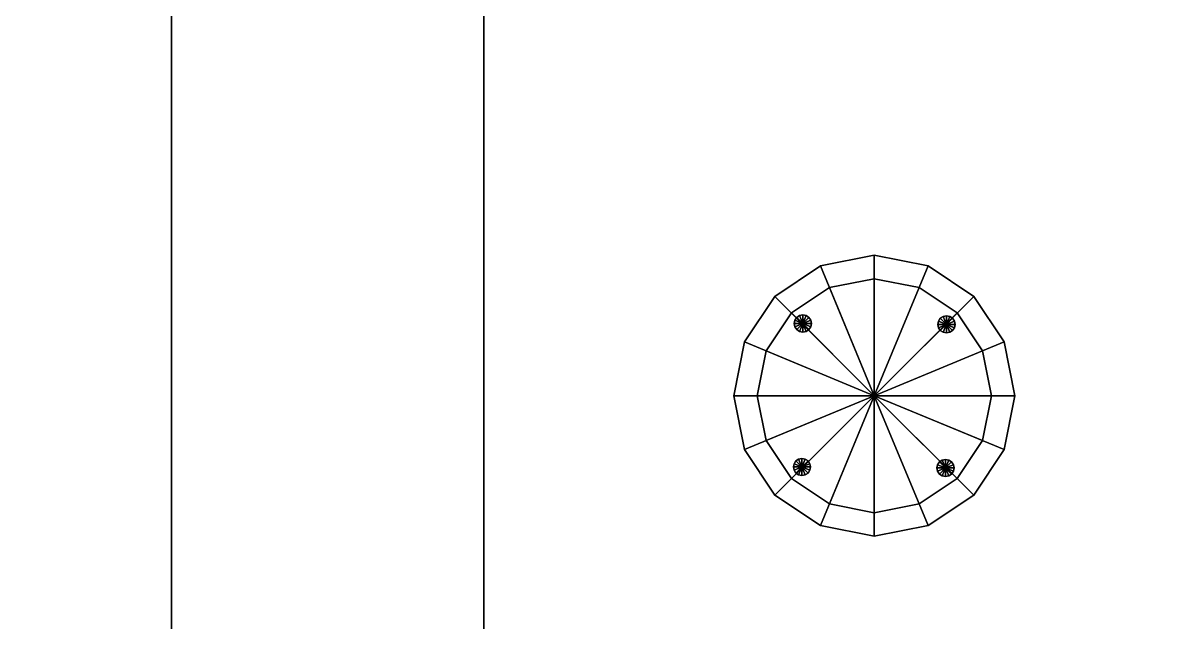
# Model space of a CAD drawing. Header units: millimetres. Extents: x -8000 to 18500, y -500 to 32500.
# Drawn here: x 4610 to 6080, y 8610 to 9378 of the extents above; entities that cross this region are included whole.
import ezdxf

# ---------------------------------------------------------------- set-up
doc = ezdxf.new("R2010")
doc.units = ezdxf.units.MM
for name, color, linetype in [('3D-COLUMNS', 7, 'Continuous'), ('3D-FINISH', 7, 'Continuous'), ('3D-FURNITURE', 7, 'Continuous'), ('3D-ROOF', 7, 'Continuous'), ('3D-SLABS', 7, 'Continuous')]:
    doc.layers.add(name, color=color, linetype=linetype)

msp = doc.modelspace()

# ---------------------------------------------------------------- linework, layer by layer
at = {"layer": '3D-COLUMNS', "color": 7}
for points in [[(4800, 0, 3600), (4800, 10000, 3600), (5200, 10000, 3600), (5200, 0, 3600)], [(4800, 0, 3600), (4800, 0, 3800), (4800, 10000, 3800), (4800, 10000, 3600)], [(4800, 0, 3800), (5200, 0, 3800), (5200, 10000, 3800), (4800, 10000, 3800)], [(5200, 0, 3600), (5200, 10000, 3600), (5200, 10000, 3800), (5200, 0, 3800)]]:
    msp.add_3dface(points, dxfattribs=at)
at = {"layer": '3D-FINISH', "color": 7}
for points in [[(200, 200, 590), (200, 9800, 590), (9800, 9800, 590), (9800, 200, 590)], [(200, 200, 600), (9800, 200, 600), (9800, 9800, 600), (200, 9800, 600)], [(200, 200, 3990), (200, 9800, 3990), (9800, 9800, 3990), (9800, 200, 3990)], [(200, 200, 4000), (9800, 200, 4000), (9800, 9800, 4000), (200, 9800, 4000)]]:
    msp.add_3dface(points, dxfattribs=at)
at = {"layer": '3D-FURNITURE', "color": 7}
for points in [[(5700, 9080, 1250), (5631.1, 9066.3, 1250), (5631.1, 9066.3, 1295), (5700, 9080, 1295)], [(5700, 8900, 1295), (5700, 9080, 1295), (5631.1, 9066.3, 1295), (5700, 8900, 1295)], [(5700, 8900, 1250), (5631.1, 9066.3, 1250), (5700, 9080, 1250), (5700, 8900, 1250)], [(5768.9, 9066.3, 1250), (5700, 9080, 1250), (5700, 9080, 1295), (5768.9, 9066.3, 1295)], [(5700, 8900, 1295), (5768.9, 9066.3, 1295), (5700, 9080, 1295), (5700, 8900, 1295)], [(5700, 8900, 1250), (5700, 9080, 1250), (5768.9, 9066.3, 1250), (5700, 8900, 1250)], [(5631.1, 9066.3, 1250), (5572.7, 9027.3, 1250), (5572.7, 9027.3, 1295), (5631.1, 9066.3, 1295)], [(5700, 8900, 1295), (5631.1, 9066.3, 1295), (5572.7, 9027.3, 1295), (5700, 8900, 1295)], [(5700, 8900, 1250), (5572.7, 9027.3, 1250), (5631.1, 9066.3, 1250), (5700, 8900, 1250)], [(5700, 8900, 1295), (5827.3, 9027.3, 1295), (5768.9, 9066.3, 1295), (5700, 8900, 1295)], [(5700, 8900, 1250), (5768.9, 9066.3, 1250), (5827.3, 9027.3, 1250), (5700, 8900, 1250)], [(5827.3, 9027.3, 1250), (5768.9, 9066.3, 1250), (5768.9, 9066.3, 1295), (5827.3, 9027.3, 1295)], [(5700, 9050, 860), (5642.6, 9038.6, 860), (5642.6, 9038.6, 875), (5700, 9050, 875)], [(5700, 8900, 875), (5700, 9050, 875), (5642.6, 9038.6, 875), (5700, 8900, 875)], [(5700, 8900, 860), (5642.6, 9038.6, 860), (5700, 9050, 860), (5700, 8900, 860)], [(5757.4, 9038.6, 860), (5700, 9050, 860), (5700, 9050, 875), (5757.4, 9038.6, 875)], [(5700, 8900, 875), (5757.4, 9038.6, 875), (5700, 9050, 875), (5700, 8900, 875)], [(5700, 8900, 860), (5700, 9050, 860), (5757.4, 9038.6, 860), (5700, 8900, 860)], [(5572.7, 9027.3, 1250), (5533.7, 8968.9, 1250), (5533.7, 8968.9, 1295), (5572.7, 9027.3, 1295)], [(5700, 8900, 1295), (5572.7, 9027.3, 1295), (5533.7, 8968.9, 1295), (5700, 8900, 1295)], [(5700, 8900, 1250), (5533.7, 8968.9, 1250), (5572.7, 9027.3, 1250), (5700, 8900, 1250)], [(5642.6, 9038.6, 860), (5593.9, 9006.1, 860), (5593.9, 9006.1, 875), (5642.6, 9038.6, 875)], [(5700, 8900, 875), (5642.6, 9038.6, 875), (5593.9, 9006.1, 875), (5700, 8900, 875)], [(5700, 8900, 860), (5593.9, 9006.1, 860), (5642.6, 9038.6, 860), (5700, 8900, 860)], [(5700, 8900, 875), (5806.1, 9006.1, 875), (5757.4, 9038.6, 875), (5700, 8900, 875)], [(5700, 8900, 860), (5757.4, 9038.6, 860), (5806.1, 9006.1, 860), (5700, 8900, 860)], [(5700, 8900, 1295), (5866.3, 8968.9, 1295), (5827.3, 9027.3, 1295), (5700, 8900, 1295)], [(5700, 8900, 1250), (5827.3, 9027.3, 1250), (5866.3, 8968.9, 1250), (5700, 8900, 1250)], [(5806.1, 9006.1, 860), (5757.4, 9038.6, 860), (5757.4, 9038.6, 875), (5806.1, 9006.1, 875)], [(5866.3, 8968.9, 1250), (5827.3, 9027.3, 1250), (5827.3, 9027.3, 1295), (5866.3, 8968.9, 1295)], [(5593.9, 9006.1, 860), (5561.4, 8957.4, 860), (5561.4, 8957.4, 875), (5593.9, 9006.1, 875)], [(5700, 8900, 875), (5593.9, 9006.1, 875), (5561.4, 8957.4, 875), (5700, 8900, 875)], [(5700, 8900, 860), (5561.4, 8957.4, 860), (5593.9, 9006.1, 860), (5700, 8900, 860)], [(5598.5, 8996.7, 600), (5597.6, 8992.5, 600), (5597.6, 8992.5, 1250), (5598.5, 8996.7, 1250)], [(5608.6, 8992.5, 1250), (5598.5, 8996.7, 1250), (5597.6, 8992.5, 1250), (5608.6, 8992.5, 1250)], [(5608.6, 8992.5, 600), (5597.6, 8992.5, 600), (5598.5, 8996.7, 600), (5608.6, 8992.5, 600)], [(5600.9, 9000.3, 600), (5598.5, 8996.7, 600), (5598.5, 8996.7, 1250), (5600.9, 9000.3, 1250)], [(5608.6, 8992.5, 1250), (5600.9, 9000.3, 1250), (5598.5, 8996.7, 1250), (5608.6, 8992.5, 1250)], [(5608.6, 8992.5, 600), (5598.5, 8996.7, 600), (5600.9, 9000.3, 600), (5608.6, 8992.5, 600)], [(5604.4, 9002.7, 600), (5600.9, 9000.3, 600), (5600.9, 9000.3, 1250), (5604.4, 9002.7, 1250)], [(5608.6, 8992.5, 1250), (5604.4, 9002.7, 1250), (5600.9, 9000.3, 1250), (5608.6, 8992.5, 1250)], [(5608.6, 8992.5, 600), (5600.9, 9000.3, 600), (5604.4, 9002.7, 600), (5608.6, 8992.5, 600)], [(5608.6, 9003.5, 600), (5604.4, 9002.7, 600), (5604.4, 9002.7, 1250), (5608.6, 9003.5, 1250)], [(5608.6, 8992.5, 1250), (5608.6, 9003.5, 1250), (5604.4, 9002.7, 1250), (5608.6, 8992.5, 1250)], [(5608.6, 8992.5, 600), (5604.4, 9002.7, 600), (5608.6, 9003.5, 600), (5608.6, 8992.5, 600)], [(5612.9, 9002.7, 600), (5608.6, 9003.5, 600), (5608.6, 9003.5, 1250), (5612.9, 9002.7, 1250)], [(5608.6, 8992.5, 1250), (5612.9, 9002.7, 1250), (5608.6, 9003.5, 1250), (5608.6, 8992.5, 1250)], [(5608.6, 8992.5, 600), (5608.6, 9003.5, 600), (5612.9, 9002.7, 600), (5608.6, 8992.5, 600)], [(5608.6, 8992.5, 1250), (5616.4, 9000.3, 1250), (5612.9, 9002.7, 1250), (5608.6, 8992.5, 1250)], [(5608.6, 8992.5, 600), (5612.9, 9002.7, 600), (5616.4, 9000.3, 600), (5608.6, 8992.5, 600)], [(5608.6, 8992.5, 1250), (5618.8, 8996.7, 1250), (5616.4, 9000.3, 1250), (5608.6, 8992.5, 1250)], [(5608.6, 8992.5, 600), (5616.4, 9000.3, 600), (5618.8, 8996.7, 600), (5608.6, 8992.5, 600)], [(5608.6, 8992.5, 1250), (5619.6, 8992.5, 1250), (5618.8, 8996.7, 1250), (5608.6, 8992.5, 1250)], [(5608.6, 8992.5, 600), (5618.8, 8996.7, 600), (5619.6, 8992.5, 600), (5608.6, 8992.5, 600)], [(5616.4, 9000.3, 600), (5612.9, 9002.7, 600), (5612.9, 9002.7, 1250), (5616.4, 9000.3, 1250)], [(5618.8, 8996.7, 600), (5616.4, 9000.3, 600), (5616.4, 9000.3, 1250), (5618.8, 8996.7, 1250)], [(5619.6, 8992.5, 600), (5618.8, 8996.7, 600), (5618.8, 8996.7, 1250), (5619.6, 8992.5, 1250)], [(5700, 8900, 875), (5838.6, 8957.4, 875), (5806.1, 9006.1, 875), (5700, 8900, 875)], [(5700, 8900, 860), (5806.1, 9006.1, 860), (5838.6, 8957.4, 860), (5700, 8900, 860)], [(5784.6, 8999.2, 600), (5782.3, 8995.6, 600), (5782.3, 8995.6, 1250), (5784.6, 8999.2, 1250)], [(5792.4, 8991.4, 1250), (5784.6, 8999.2, 1250), (5782.3, 8995.6, 1250), (5792.4, 8991.4, 1250)], [(5792.4, 8991.4, 600), (5782.3, 8995.6, 600), (5784.6, 8999.2, 600), (5792.4, 8991.4, 600)], [(5788.2, 9001.6, 600), (5784.6, 8999.2, 600), (5784.6, 8999.2, 1250), (5788.2, 9001.6, 1250)], [(5792.4, 8991.4, 1250), (5788.2, 9001.6, 1250), (5784.6, 8999.2, 1250), (5792.4, 8991.4, 1250)], [(5792.4, 8991.4, 600), (5784.6, 8999.2, 600), (5788.2, 9001.6, 600), (5792.4, 8991.4, 600)], [(5792.4, 9002.4, 600), (5788.2, 9001.6, 600), (5788.2, 9001.6, 1250), (5792.4, 9002.4, 1250)], [(5792.4, 8991.4, 1250), (5792.4, 9002.4, 1250), (5788.2, 9001.6, 1250), (5792.4, 8991.4, 1250)], [(5792.4, 8991.4, 600), (5788.2, 9001.6, 600), (5792.4, 9002.4, 600), (5792.4, 8991.4, 600)], [(5796.6, 9001.6, 600), (5792.4, 9002.4, 600), (5792.4, 9002.4, 1250), (5796.6, 9001.6, 1250)], [(5792.4, 8991.4, 1250), (5796.6, 9001.6, 1250), (5792.4, 9002.4, 1250), (5792.4, 8991.4, 1250)], [(5792.4, 8991.4, 600), (5792.4, 9002.4, 600), (5796.6, 9001.6, 600), (5792.4, 8991.4, 600)], [(5792.4, 8991.4, 1250), (5800.2, 8999.2, 1250), (5796.6, 9001.6, 1250), (5792.4, 8991.4, 1250)], [(5792.4, 8991.4, 600), (5796.6, 9001.6, 600), (5800.2, 8999.2, 600), (5792.4, 8991.4, 600)], [(5792.4, 8991.4, 1250), (5802.6, 8995.6, 1250), (5800.2, 8999.2, 1250), (5792.4, 8991.4, 1250)], [(5792.4, 8991.4, 600), (5800.2, 8999.2, 600), (5802.6, 8995.6, 600), (5792.4, 8991.4, 600)], [(5800.2, 8999.2, 600), (5796.6, 9001.6, 600), (5796.6, 9001.6, 1250), (5800.2, 8999.2, 1250)], [(5802.6, 8995.6, 600), (5800.2, 8999.2, 600), (5800.2, 8999.2, 1250), (5802.6, 8995.6, 1250)], [(5838.6, 8957.4, 860), (5806.1, 9006.1, 860), (5806.1, 9006.1, 875), (5838.6, 8957.4, 875)], [(5597.6, 8992.5, 600), (5598.5, 8988.3, 600), (5598.5, 8988.3, 1250), (5597.6, 8992.5, 1250)], [(5608.6, 8992.5, 1250), (5597.6, 8992.5, 1250), (5598.5, 8988.3, 1250), (5608.6, 8992.5, 1250)], [(5608.6, 8992.5, 600), (5598.5, 8988.3, 600), (5597.6, 8992.5, 600), (5608.6, 8992.5, 600)], [(5608.6, 8992.5, 1250), (5598.5, 8988.3, 1250), (5600.9, 8984.7, 1250), (5608.6, 8992.5, 1250)], [(5608.6, 8992.5, 600), (5600.9, 8984.7, 600), (5598.5, 8988.3, 600), (5608.6, 8992.5, 600)], [(5598.5, 8988.3, 600), (5600.9, 8984.7, 600), (5600.9, 8984.7, 1250), (5598.5, 8988.3, 1250)], [(5608.6, 8992.5, 1250), (5600.9, 8984.7, 1250), (5604.4, 8982.3, 1250), (5608.6, 8992.5, 1250)], [(5608.6, 8992.5, 600), (5604.4, 8982.3, 600), (5600.9, 8984.7, 600), (5608.6, 8992.5, 600)], [(5600.9, 8984.7, 600), (5604.4, 8982.3, 600), (5604.4, 8982.3, 1250), (5600.9, 8984.7, 1250)], [(5608.6, 8992.5, 1250), (5604.4, 8982.3, 1250), (5608.6, 8981.5, 1250), (5608.6, 8992.5, 1250)], [(5608.6, 8992.5, 600), (5608.6, 8981.5, 600), (5604.4, 8982.3, 600), (5608.6, 8992.5, 600)], [(5604.4, 8982.3, 600), (5608.6, 8981.5, 600), (5608.6, 8981.5, 1250), (5604.4, 8982.3, 1250)], [(5608.6, 8992.5, 1250), (5608.6, 8981.5, 1250), (5612.9, 8982.3, 1250), (5608.6, 8992.5, 1250)], [(5608.6, 8992.5, 600), (5612.9, 8982.3, 600), (5608.6, 8981.5, 600), (5608.6, 8992.5, 600)], [(5608.6, 8992.5, 1250), (5612.9, 8982.3, 1250), (5616.4, 8984.7, 1250), (5608.6, 8992.5, 1250)], [(5608.6, 8992.5, 600), (5616.4, 8984.7, 600), (5612.9, 8982.3, 600), (5608.6, 8992.5, 600)], [(5608.6, 8992.5, 1250), (5616.4, 8984.7, 1250), (5618.8, 8988.3, 1250), (5608.6, 8992.5, 1250)], [(5608.6, 8992.5, 600), (5618.8, 8988.3, 600), (5616.4, 8984.7, 600), (5608.6, 8992.5, 600)], [(5608.6, 8992.5, 1250), (5618.8, 8988.3, 1250), (5619.6, 8992.5, 1250), (5608.6, 8992.5, 1250)], [(5608.6, 8992.5, 600), (5619.6, 8992.5, 600), (5618.8, 8988.3, 600), (5608.6, 8992.5, 600)], [(5608.6, 8981.5, 600), (5612.9, 8982.3, 600), (5612.9, 8982.3, 1250), (5608.6, 8981.5, 1250)], [(5612.9, 8982.3, 600), (5616.4, 8984.7, 600), (5616.4, 8984.7, 1250), (5612.9, 8982.3, 1250)], [(5616.4, 8984.7, 600), (5618.8, 8988.3, 600), (5618.8, 8988.3, 1250), (5616.4, 8984.7, 1250)], [(5618.8, 8988.3, 600), (5619.6, 8992.5, 600), (5619.6, 8992.5, 1250), (5618.8, 8988.3, 1250)], [(5782.3, 8995.6, 600), (5781.4, 8991.4, 600), (5781.4, 8991.4, 1250), (5782.3, 8995.6, 1250)], [(5792.4, 8991.4, 1250), (5782.3, 8995.6, 1250), (5781.4, 8991.4, 1250), (5792.4, 8991.4, 1250)], [(5792.4, 8991.4, 600), (5781.4, 8991.4, 600), (5782.3, 8995.6, 600), (5792.4, 8991.4, 600)], [(5781.4, 8991.4, 600), (5782.3, 8987.2, 600), (5782.3, 8987.2, 1250), (5781.4, 8991.4, 1250)], [(5792.4, 8991.4, 1250), (5781.4, 8991.4, 1250), (5782.3, 8987.2, 1250), (5792.4, 8991.4, 1250)], [(5792.4, 8991.4, 600), (5782.3, 8987.2, 600), (5781.4, 8991.4, 600), (5792.4, 8991.4, 600)], [(5792.4, 8991.4, 1250), (5782.3, 8987.2, 1250), (5784.6, 8983.6, 1250), (5792.4, 8991.4, 1250)], [(5792.4, 8991.4, 600), (5784.6, 8983.6, 600), (5782.3, 8987.2, 600), (5792.4, 8991.4, 600)], [(5782.3, 8987.2, 600), (5784.6, 8983.6, 600), (5784.6, 8983.6, 1250), (5782.3, 8987.2, 1250)], [(5792.4, 8991.4, 1250), (5784.6, 8983.6, 1250), (5788.2, 8981.3, 1250), (5792.4, 8991.4, 1250)], [(5792.4, 8991.4, 600), (5788.2, 8981.3, 600), (5784.6, 8983.6, 600), (5792.4, 8991.4, 600)], [(5784.6, 8983.6, 600), (5788.2, 8981.3, 600), (5788.2, 8981.3, 1250), (5784.6, 8983.6, 1250)], [(5792.4, 8991.4, 1250), (5788.2, 8981.3, 1250), (5792.4, 8980.4, 1250), (5792.4, 8991.4, 1250)], [(5792.4, 8991.4, 600), (5792.4, 8980.4, 600), (5788.2, 8981.3, 600), (5792.4, 8991.4, 600)], [(5792.4, 8991.4, 1250), (5803.4, 8991.4, 1250), (5802.6, 8995.6, 1250), (5792.4, 8991.4, 1250)], [(5792.4, 8991.4, 600), (5802.6, 8995.6, 600), (5803.4, 8991.4, 600), (5792.4, 8991.4, 600)], [(5792.4, 8991.4, 1250), (5792.4, 8980.4, 1250), (5796.6, 8981.3, 1250), (5792.4, 8991.4, 1250)], [(5792.4, 8991.4, 600), (5796.6, 8981.3, 600), (5792.4, 8980.4, 600), (5792.4, 8991.4, 600)], [(5792.4, 8991.4, 1250), (5796.6, 8981.3, 1250), (5800.2, 8983.6, 1250), (5792.4, 8991.4, 1250)], [(5792.4, 8991.4, 600), (5800.2, 8983.6, 600), (5796.6, 8981.3, 600), (5792.4, 8991.4, 600)], [(5792.4, 8991.4, 1250), (5800.2, 8983.6, 1250), (5802.6, 8987.2, 1250), (5792.4, 8991.4, 1250)], [(5792.4, 8991.4, 600), (5802.6, 8987.2, 600), (5800.2, 8983.6, 600), (5792.4, 8991.4, 600)], [(5792.4, 8991.4, 1250), (5802.6, 8987.2, 1250), (5803.4, 8991.4, 1250), (5792.4, 8991.4, 1250)], [(5792.4, 8991.4, 600), (5803.4, 8991.4, 600), (5802.6, 8987.2, 600), (5792.4, 8991.4, 600)], [(5796.6, 8981.3, 600), (5800.2, 8983.6, 600), (5800.2, 8983.6, 1250), (5796.6, 8981.3, 1250)], [(5800.2, 8983.6, 600), (5802.6, 8987.2, 600), (5802.6, 8987.2, 1250), (5800.2, 8983.6, 1250)], [(5803.4, 8991.4, 600), (5802.6, 8995.6, 600), (5802.6, 8995.6, 1250), (5803.4, 8991.4, 1250)], [(5802.6, 8987.2, 600), (5803.4, 8991.4, 600), (5803.4, 8991.4, 1250), (5802.6, 8987.2, 1250)], [(5533.7, 8968.9, 1250), (5520, 8900, 1250), (5520, 8900, 1295), (5533.7, 8968.9, 1295)], [(5700, 8900, 1295), (5533.7, 8968.9, 1295), (5520, 8900, 1295), (5700, 8900, 1295)], [(5700, 8900, 1250), (5520, 8900, 1250), (5533.7, 8968.9, 1250), (5700, 8900, 1250)], [(5700, 8900, 1295), (5880, 8900, 1295), (5866.3, 8968.9, 1295), (5700, 8900, 1295)], [(5700, 8900, 1250), (5866.3, 8968.9, 1250), (5880, 8900, 1250), (5700, 8900, 1250)], [(5788.2, 8981.3, 600), (5792.4, 8980.4, 600), (5792.4, 8980.4, 1250), (5788.2, 8981.3, 1250)], [(5792.4, 8980.4, 600), (5796.6, 8981.3, 600), (5796.6, 8981.3, 1250), (5792.4, 8980.4, 1250)], [(5880, 8900, 1250), (5866.3, 8968.9, 1250), (5866.3, 8968.9, 1295), (5880, 8900, 1295)], [(5561.4, 8957.4, 860), (5550, 8900, 860), (5550, 8900, 875), (5561.4, 8957.4, 875)], [(5700, 8900, 875), (5561.4, 8957.4, 875), (5550, 8900, 875), (5700, 8900, 875)], [(5700, 8900, 860), (5550, 8900, 860), (5561.4, 8957.4, 860), (5700, 8900, 860)], [(5700, 8900, 875), (5850, 8900, 875), (5838.6, 8957.4, 875), (5700, 8900, 875)], [(5700, 8900, 860), (5838.6, 8957.4, 860), (5850, 8900, 860), (5700, 8900, 860)], [(5850, 8900, 860), (5838.6, 8957.4, 860), (5838.6, 8957.4, 875), (5850, 8900, 875)], [(5520, 8900, 1250), (5533.7, 8831.1, 1250), (5533.7, 8831.1, 1295), (5520, 8900, 1295)], [(5700, 8900, 1295), (5520, 8900, 1295), (5533.7, 8831.1, 1295), (5700, 8900, 1295)], [(5700, 8900, 1250), (5533.7, 8831.1, 1250), (5520, 8900, 1250), (5700, 8900, 1250)], [(5700, 8900, 1295), (5533.7, 8831.1, 1295), (5572.7, 8772.7, 1295), (5700, 8900, 1295)], [(5700, 8900, 1250), (5572.7, 8772.7, 1250), (5533.7, 8831.1, 1250), (5700, 8900, 1250)], [(5550, 8900, 860), (5561.4, 8842.6, 860), (5561.4, 8842.6, 875), (5550, 8900, 875)], [(5700, 8900, 875), (5550, 8900, 875), (5561.4, 8842.6, 875), (5700, 8900, 875)], [(5700, 8900, 860), (5561.4, 8842.6, 860), (5550, 8900, 860), (5700, 8900, 860)], [(5700, 8900, 875), (5561.4, 8842.6, 875), (5593.9, 8793.9, 875), (5700, 8900, 875)], [(5700, 8900, 860), (5593.9, 8793.9, 860), (5561.4, 8842.6, 860), (5700, 8900, 860)], [(5700, 8900, 1295), (5572.7, 8772.7, 1295), (5631.1, 8733.7, 1295), (5700, 8900, 1295)], [(5700, 8900, 1250), (5631.1, 8733.7, 1250), (5572.7, 8772.7, 1250), (5700, 8900, 1250)], [(5700, 8900, 875), (5593.9, 8793.9, 875), (5642.6, 8761.4, 875), (5700, 8900, 875)], [(5700, 8900, 860), (5642.6, 8761.4, 860), (5593.9, 8793.9, 860), (5700, 8900, 860)], [(5700, 8900, 1295), (5631.1, 8733.7, 1295), (5700, 8720, 1295), (5700, 8900, 1295)], [(5700, 8900, 1250), (5700, 8720, 1250), (5631.1, 8733.7, 1250), (5700, 8900, 1250)], [(5700, 8900, 875), (5642.6, 8761.4, 875), (5700, 8750, 875), (5700, 8900, 875)], [(5700, 8900, 860), (5700, 8750, 860), (5642.6, 8761.4, 860), (5700, 8900, 860)], [(5700, 8900, 875), (5700, 8750, 875), (5757.4, 8761.4, 875), (5700, 8900, 875)], [(5700, 8900, 860), (5757.4, 8761.4, 860), (5700, 8750, 860), (5700, 8900, 860)], [(5700, 8900, 875), (5757.4, 8761.4, 875), (5806.1, 8793.9, 875), (5700, 8900, 875)], [(5700, 8900, 860), (5806.1, 8793.9, 860), (5757.4, 8761.4, 860), (5700, 8900, 860)], [(5700, 8900, 875), (5806.1, 8793.9, 875), (5838.6, 8842.6, 875), (5700, 8900, 875)], [(5700, 8900, 860), (5838.6, 8842.6, 860), (5806.1, 8793.9, 860), (5700, 8900, 860)], [(5700, 8900, 875), (5838.6, 8842.6, 875), (5850, 8900, 875), (5700, 8900, 875)], [(5700, 8900, 860), (5850, 8900, 860), (5838.6, 8842.6, 860), (5700, 8900, 860)], [(5700, 8900, 1295), (5700, 8720, 1295), (5768.9, 8733.7, 1295), (5700, 8900, 1295)], [(5700, 8900, 1250), (5768.9, 8733.7, 1250), (5700, 8720, 1250), (5700, 8900, 1250)], [(5700, 8900, 1295), (5768.9, 8733.7, 1295), (5827.3, 8772.7, 1295), (5700, 8900, 1295)], [(5700, 8900, 1250), (5827.3, 8772.7, 1250), (5768.9, 8733.7, 1250), (5700, 8900, 1250)], [(5700, 8900, 1295), (5827.3, 8772.7, 1295), (5866.3, 8831.1, 1295), (5700, 8900, 1295)], [(5700, 8900, 1250), (5866.3, 8831.1, 1250), (5827.3, 8772.7, 1250), (5700, 8900, 1250)], [(5700, 8900, 1295), (5866.3, 8831.1, 1295), (5880, 8900, 1295), (5700, 8900, 1295)], [(5700, 8900, 1250), (5880, 8900, 1250), (5866.3, 8831.1, 1250), (5700, 8900, 1250)], [(5838.6, 8842.6, 860), (5850, 8900, 860), (5850, 8900, 875), (5838.6, 8842.6, 875)], [(5866.3, 8831.1, 1250), (5880, 8900, 1250), (5880, 8900, 1295), (5866.3, 8831.1, 1295)], [(5561.4, 8842.6, 860), (5593.9, 8793.9, 860), (5593.9, 8793.9, 875), (5561.4, 8842.6, 875)], [(5806.1, 8793.9, 860), (5838.6, 8842.6, 860), (5838.6, 8842.6, 875), (5806.1, 8793.9, 875)], [(5533.7, 8831.1, 1250), (5572.7, 8772.7, 1250), (5572.7, 8772.7, 1295), (5533.7, 8831.1, 1295)], [(5827.3, 8772.7, 1250), (5866.3, 8831.1, 1250), (5866.3, 8831.1, 1295), (5827.3, 8772.7, 1295)], [(5597.3, 8812.9, 600), (5596.4, 8808.7, 600), (5596.4, 8808.7, 1250), (5597.3, 8812.9, 1250)], [(5607.4, 8808.7, 1250), (5597.3, 8812.9, 1250), (5596.4, 8808.7, 1250), (5607.4, 8808.7, 1250)], [(5607.4, 8808.7, 600), (5596.4, 8808.7, 600), (5597.3, 8812.9, 600), (5607.4, 8808.7, 600)], [(5596.4, 8808.7, 600), (5597.3, 8804.5, 600), (5597.3, 8804.5, 1250), (5596.4, 8808.7, 1250)], [(5607.4, 8808.7, 1250), (5596.4, 8808.7, 1250), (5597.3, 8804.5, 1250), (5607.4, 8808.7, 1250)], [(5607.4, 8808.7, 600), (5597.3, 8804.5, 600), (5596.4, 8808.7, 600), (5607.4, 8808.7, 600)], [(5599.7, 8816.5, 600), (5597.3, 8812.9, 600), (5597.3, 8812.9, 1250), (5599.7, 8816.5, 1250)], [(5607.4, 8808.7, 1250), (5599.7, 8816.5, 1250), (5597.3, 8812.9, 1250), (5607.4, 8808.7, 1250)], [(5607.4, 8808.7, 600), (5597.3, 8812.9, 600), (5599.7, 8816.5, 600), (5607.4, 8808.7, 600)], [(5607.4, 8808.7, 1250), (5597.3, 8804.5, 1250), (5599.7, 8800.9, 1250), (5607.4, 8808.7, 1250)], [(5607.4, 8808.7, 600), (5599.7, 8800.9, 600), (5597.3, 8804.5, 600), (5607.4, 8808.7, 600)], [(5603.2, 8818.9, 600), (5599.7, 8816.5, 600), (5599.7, 8816.5, 1250), (5603.2, 8818.9, 1250)], [(5607.4, 8808.7, 1250), (5603.2, 8818.9, 1250), (5599.7, 8816.5, 1250), (5607.4, 8808.7, 1250)], [(5607.4, 8808.7, 600), (5599.7, 8816.5, 600), (5603.2, 8818.9, 600), (5607.4, 8808.7, 600)], [(5607.4, 8808.7, 1250), (5599.7, 8800.9, 1250), (5603.2, 8798.6, 1250), (5607.4, 8808.7, 1250)], [(5607.4, 8808.7, 600), (5603.2, 8798.6, 600), (5599.7, 8800.9, 600), (5607.4, 8808.7, 600)], [(5607.4, 8819.7, 600), (5603.2, 8818.9, 600), (5603.2, 8818.9, 1250), (5607.4, 8819.7, 1250)], [(5607.4, 8808.7, 1250), (5607.4, 8819.7, 1250), (5603.2, 8818.9, 1250), (5607.4, 8808.7, 1250)], [(5607.4, 8808.7, 600), (5603.2, 8818.9, 600), (5607.4, 8819.7, 600), (5607.4, 8808.7, 600)], [(5607.4, 8808.7, 1250), (5603.2, 8798.6, 1250), (5607.4, 8797.7, 1250), (5607.4, 8808.7, 1250)], [(5607.4, 8808.7, 600), (5607.4, 8797.7, 600), (5603.2, 8798.6, 600), (5607.4, 8808.7, 600)], [(5611.6, 8818.9, 600), (5607.4, 8819.7, 600), (5607.4, 8819.7, 1250), (5611.6, 8818.9, 1250)], [(5607.4, 8808.7, 1250), (5611.6, 8818.9, 1250), (5607.4, 8819.7, 1250), (5607.4, 8808.7, 1250)], [(5607.4, 8808.7, 600), (5607.4, 8819.7, 600), (5611.6, 8818.9, 600), (5607.4, 8808.7, 600)], [(5607.4, 8808.7, 1250), (5615.2, 8816.5, 1250), (5611.6, 8818.9, 1250), (5607.4, 8808.7, 1250)], [(5607.4, 8808.7, 600), (5611.6, 8818.9, 600), (5615.2, 8816.5, 600), (5607.4, 8808.7, 600)], [(5607.4, 8808.7, 1250), (5617.6, 8812.9, 1250), (5615.2, 8816.5, 1250), (5607.4, 8808.7, 1250)], [(5607.4, 8808.7, 600), (5615.2, 8816.5, 600), (5617.6, 8812.9, 600), (5607.4, 8808.7, 600)], [(5607.4, 8808.7, 1250), (5618.4, 8808.7, 1250), (5617.6, 8812.9, 1250), (5607.4, 8808.7, 1250)], [(5607.4, 8808.7, 600), (5617.6, 8812.9, 600), (5618.4, 8808.7, 600), (5607.4, 8808.7, 600)], [(5607.4, 8808.7, 1250), (5607.4, 8797.7, 1250), (5611.6, 8798.6, 1250), (5607.4, 8808.7, 1250)], [(5607.4, 8808.7, 600), (5611.6, 8798.6, 600), (5607.4, 8797.7, 600), (5607.4, 8808.7, 600)], [(5607.4, 8808.7, 1250), (5611.6, 8798.6, 1250), (5615.2, 8800.9, 1250), (5607.4, 8808.7, 1250)], [(5607.4, 8808.7, 600), (5615.2, 8800.9, 600), (5611.6, 8798.6, 600), (5607.4, 8808.7, 600)], [(5607.4, 8808.7, 1250), (5615.2, 8800.9, 1250), (5617.6, 8804.5, 1250), (5607.4, 8808.7, 1250)], [(5607.4, 8808.7, 600), (5617.6, 8804.5, 600), (5615.2, 8800.9, 600), (5607.4, 8808.7, 600)], [(5607.4, 8808.7, 1250), (5617.6, 8804.5, 1250), (5618.4, 8808.7, 1250), (5607.4, 8808.7, 1250)], [(5607.4, 8808.7, 600), (5618.4, 8808.7, 600), (5617.6, 8804.5, 600), (5607.4, 8808.7, 600)], [(5615.2, 8816.5, 600), (5611.6, 8818.9, 600), (5611.6, 8818.9, 1250), (5615.2, 8816.5, 1250)], [(5617.6, 8812.9, 600), (5615.2, 8816.5, 600), (5615.2, 8816.5, 1250), (5617.6, 8812.9, 1250)], [(5618.4, 8808.7, 600), (5617.6, 8812.9, 600), (5617.6, 8812.9, 1250), (5618.4, 8808.7, 1250)], [(5617.6, 8804.5, 600), (5618.4, 8808.7, 600), (5618.4, 8808.7, 1250), (5617.6, 8804.5, 1250)], [(5781, 8811.6, 600), (5780.2, 8807.4, 600), (5780.2, 8807.4, 1250), (5781, 8811.6, 1250)], [(5791.2, 8807.4, 1250), (5781, 8811.6, 1250), (5780.2, 8807.4, 1250), (5791.2, 8807.4, 1250)], [(5791.2, 8807.4, 600), (5780.2, 8807.4, 600), (5781, 8811.6, 600), (5791.2, 8807.4, 600)], [(5780.2, 8807.4, 600), (5781, 8803.2, 600), (5781, 8803.2, 1250), (5780.2, 8807.4, 1250)], [(5791.2, 8807.4, 1250), (5780.2, 8807.4, 1250), (5781, 8803.2, 1250), (5791.2, 8807.4, 1250)], [(5791.2, 8807.4, 600), (5781, 8803.2, 600), (5780.2, 8807.4, 600), (5791.2, 8807.4, 600)], [(5783.4, 8815.1, 600), (5781, 8811.6, 600), (5781, 8811.6, 1250), (5783.4, 8815.1, 1250)], [(5791.2, 8807.4, 1250), (5783.4, 8815.1, 1250), (5781, 8811.6, 1250), (5791.2, 8807.4, 1250)], [(5791.2, 8807.4, 600), (5781, 8811.6, 600), (5783.4, 8815.1, 600), (5791.2, 8807.4, 600)], [(5791.2, 8807.4, 1250), (5781, 8803.2, 1250), (5783.4, 8799.6, 1250), (5791.2, 8807.4, 1250)], [(5791.2, 8807.4, 600), (5783.4, 8799.6, 600), (5781, 8803.2, 600), (5791.2, 8807.4, 600)], [(5787, 8817.5, 600), (5783.4, 8815.1, 600), (5783.4, 8815.1, 1250), (5787, 8817.5, 1250)], [(5791.2, 8807.4, 1250), (5787, 8817.5, 1250), (5783.4, 8815.1, 1250), (5791.2, 8807.4, 1250)], [(5791.2, 8807.4, 600), (5783.4, 8815.1, 600), (5787, 8817.5, 600), (5791.2, 8807.4, 600)], [(5791.2, 8807.4, 1250), (5783.4, 8799.6, 1250), (5787, 8797.2, 1250), (5791.2, 8807.4, 1250)], [(5791.2, 8807.4, 600), (5787, 8797.2, 600), (5783.4, 8799.6, 600), (5791.2, 8807.4, 600)], [(5791.2, 8818.4, 600), (5787, 8817.5, 600), (5787, 8817.5, 1250), (5791.2, 8818.4, 1250)], [(5791.2, 8807.4, 1250), (5791.2, 8818.4, 1250), (5787, 8817.5, 1250), (5791.2, 8807.4, 1250)], [(5791.2, 8807.4, 600), (5787, 8817.5, 600), (5791.2, 8818.4, 600), (5791.2, 8807.4, 600)], [(5791.2, 8807.4, 1250), (5787, 8797.2, 1250), (5791.2, 8796.4, 1250), (5791.2, 8807.4, 1250)], [(5791.2, 8807.4, 600), (5791.2, 8796.4, 600), (5787, 8797.2, 600), (5791.2, 8807.4, 600)], [(5795.4, 8817.5, 600), (5791.2, 8818.4, 600), (5791.2, 8818.4, 1250), (5795.4, 8817.5, 1250)], [(5791.2, 8807.4, 1250), (5795.4, 8817.5, 1250), (5791.2, 8818.4, 1250), (5791.2, 8807.4, 1250)], [(5791.2, 8807.4, 600), (5791.2, 8818.4, 600), (5795.4, 8817.5, 600), (5791.2, 8807.4, 600)], [(5791.2, 8807.4, 1250), (5799, 8815.1, 1250), (5795.4, 8817.5, 1250), (5791.2, 8807.4, 1250)], [(5791.2, 8807.4, 600), (5795.4, 8817.5, 600), (5799, 8815.1, 600), (5791.2, 8807.4, 600)], [(5791.2, 8807.4, 1250), (5801.4, 8811.6, 1250), (5799, 8815.1, 1250), (5791.2, 8807.4, 1250)], [(5791.2, 8807.4, 600), (5799, 8815.1, 600), (5801.4, 8811.6, 600), (5791.2, 8807.4, 600)], [(5791.2, 8807.4, 1250), (5802.2, 8807.4, 1250), (5801.4, 8811.6, 1250), (5791.2, 8807.4, 1250)], [(5791.2, 8807.4, 600), (5801.4, 8811.6, 600), (5802.2, 8807.4, 600), (5791.2, 8807.4, 600)], [(5791.2, 8807.4, 1250), (5791.2, 8796.4, 1250), (5795.4, 8797.2, 1250), (5791.2, 8807.4, 1250)], [(5791.2, 8807.4, 600), (5795.4, 8797.2, 600), (5791.2, 8796.4, 600), (5791.2, 8807.4, 600)], [(5791.2, 8807.4, 1250), (5795.4, 8797.2, 1250), (5799, 8799.6, 1250), (5791.2, 8807.4, 1250)], [(5791.2, 8807.4, 600), (5799, 8799.6, 600), (5795.4, 8797.2, 600), (5791.2, 8807.4, 600)], [(5791.2, 8807.4, 1250), (5799, 8799.6, 1250), (5801.4, 8803.2, 1250), (5791.2, 8807.4, 1250)], [(5791.2, 8807.4, 600), (5801.4, 8803.2, 600), (5799, 8799.6, 600), (5791.2, 8807.4, 600)], [(5791.2, 8807.4, 1250), (5801.4, 8803.2, 1250), (5802.2, 8807.4, 1250), (5791.2, 8807.4, 1250)], [(5791.2, 8807.4, 600), (5802.2, 8807.4, 600), (5801.4, 8803.2, 600), (5791.2, 8807.4, 600)], [(5799, 8815.1, 600), (5795.4, 8817.5, 600), (5795.4, 8817.5, 1250), (5799, 8815.1, 1250)], [(5801.4, 8811.6, 600), (5799, 8815.1, 600), (5799, 8815.1, 1250), (5801.4, 8811.6, 1250)], [(5802.2, 8807.4, 600), (5801.4, 8811.6, 600), (5801.4, 8811.6, 1250), (5802.2, 8807.4, 1250)], [(5801.4, 8803.2, 600), (5802.2, 8807.4, 600), (5802.2, 8807.4, 1250), (5801.4, 8803.2, 1250)], [(5593.9, 8793.9, 860), (5642.6, 8761.4, 860), (5642.6, 8761.4, 875), (5593.9, 8793.9, 875)], [(5597.3, 8804.5, 600), (5599.7, 8800.9, 600), (5599.7, 8800.9, 1250), (5597.3, 8804.5, 1250)], [(5599.7, 8800.9, 600), (5603.2, 8798.6, 600), (5603.2, 8798.6, 1250), (5599.7, 8800.9, 1250)], [(5603.2, 8798.6, 600), (5607.4, 8797.7, 600), (5607.4, 8797.7, 1250), (5603.2, 8798.6, 1250)], [(5607.4, 8797.7, 600), (5611.6, 8798.6, 600), (5611.6, 8798.6, 1250), (5607.4, 8797.7, 1250)], [(5611.6, 8798.6, 600), (5615.2, 8800.9, 600), (5615.2, 8800.9, 1250), (5611.6, 8798.6, 1250)], [(5615.2, 8800.9, 600), (5617.6, 8804.5, 600), (5617.6, 8804.5, 1250), (5615.2, 8800.9, 1250)], [(5757.4, 8761.4, 860), (5806.1, 8793.9, 860), (5806.1, 8793.9, 875), (5757.4, 8761.4, 875)], [(5781, 8803.2, 600), (5783.4, 8799.6, 600), (5783.4, 8799.6, 1250), (5781, 8803.2, 1250)], [(5783.4, 8799.6, 600), (5787, 8797.2, 600), (5787, 8797.2, 1250), (5783.4, 8799.6, 1250)], [(5787, 8797.2, 600), (5791.2, 8796.4, 600), (5791.2, 8796.4, 1250), (5787, 8797.2, 1250)], [(5791.2, 8796.4, 600), (5795.4, 8797.2, 600), (5795.4, 8797.2, 1250), (5791.2, 8796.4, 1250)], [(5795.4, 8797.2, 600), (5799, 8799.6, 600), (5799, 8799.6, 1250), (5795.4, 8797.2, 1250)], [(5799, 8799.6, 600), (5801.4, 8803.2, 600), (5801.4, 8803.2, 1250), (5799, 8799.6, 1250)], [(5572.7, 8772.7, 1250), (5631.1, 8733.7, 1250), (5631.1, 8733.7, 1295), (5572.7, 8772.7, 1295)], [(5642.6, 8761.4, 860), (5700, 8750, 860), (5700, 8750, 875), (5642.6, 8761.4, 875)], [(5700, 8750, 860), (5757.4, 8761.4, 860), (5757.4, 8761.4, 875), (5700, 8750, 875)], [(5768.9, 8733.7, 1250), (5827.3, 8772.7, 1250), (5827.3, 8772.7, 1295), (5768.9, 8733.7, 1295)], [(5631.1, 8733.7, 1250), (5700, 8720, 1250), (5700, 8720, 1295), (5631.1, 8733.7, 1295)], [(5700, 8720, 1250), (5768.9, 8733.7, 1250), (5768.9, 8733.7, 1295), (5700, 8720, 1295)]]:
    msp.add_3dface(points, dxfattribs=at)
at = {"layer": '3D-ROOF', "color": 7}
for points in [[(0, 0, 7000), (0, 10000, 7000), (10000, 10000, 7000), (10000, 0, 7000)], [(0, 0, 7200), (10000, 0, 7200), (10000, 10000, 7200), (0, 10000, 7200)]]:
    msp.add_3dface(points, dxfattribs=at)
at = {"layer": '3D-SLABS', "color": 7}
for points in [[(0, 0), (0, 10000), (10000, 10000), (10000, 0)], [(0, 0, 600), (10000, 0, 600), (10000, 10000, 600), (0, 10000, 600)], [(0, 7500, 3800), (0, 10000, 3800), (10000, 10000, 3800), (10000, 7500, 3800)], [(0, 7500, 4000), (10000, 7500, 4000), (10000, 10000, 4000), (0, 10000, 4000)]]:
    msp.add_3dface(points, dxfattribs=at)

doc.saveas('drawing.dxf')
